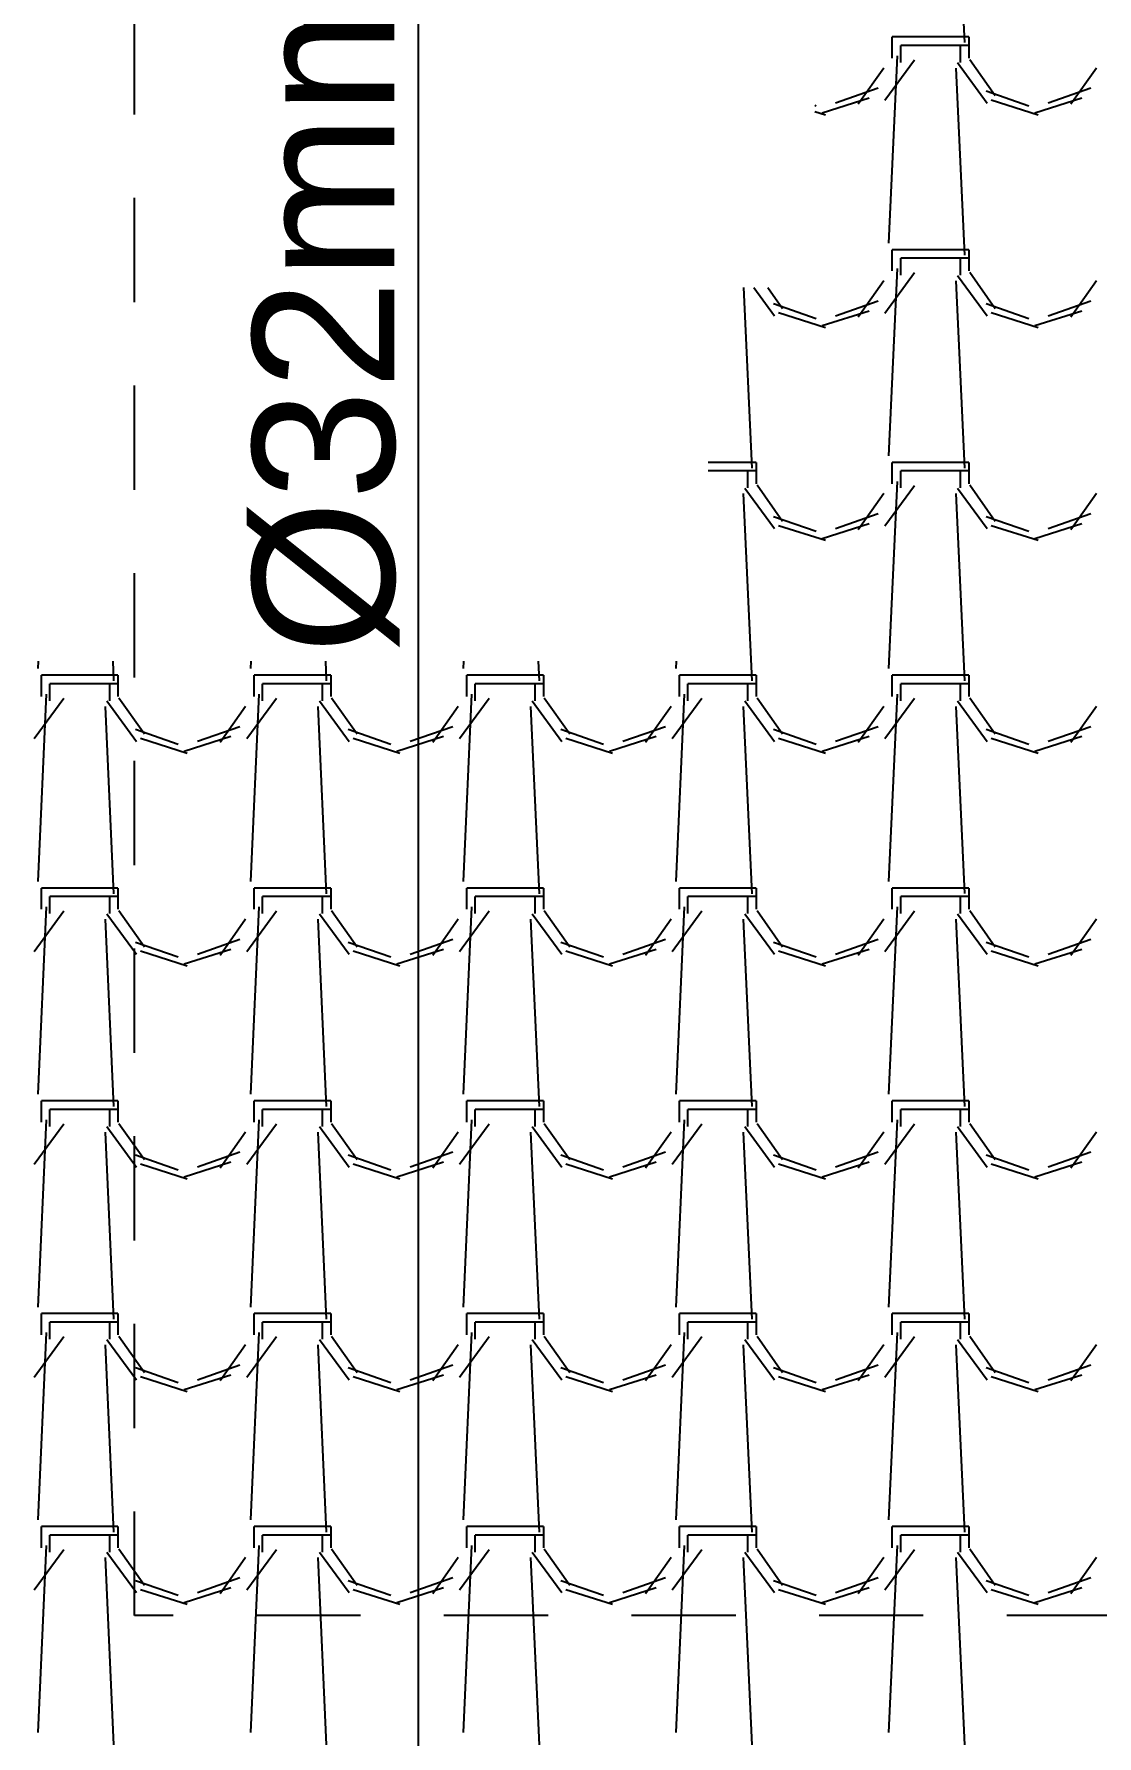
# Model space of a CAD drawing. Header units: millimetres. Extents: x 3923 to 4007, y 744 to 863.
# Drawn here: x 3935.955 to 3937.23, y 846.507 to 848.548 of the extents above; entities that cross this region are included whole.
import ezdxf
from ezdxf.enums import TextEntityAlignment as Align

# ---------------------------------------------------------------- set-up
doc = ezdxf.new("R2010")
doc.units = ezdxf.units.MM
doc.linetypes.add('HIDDEN2', pattern=[0.1875, 0.125, -0.0625])
for name, color, linetype in [('-HIDRO', 8, 'Continuous'), ('HID-TUBPRIMARIO', 5, 'Continuous'), ('TEXTO', 3, 'Continuous')]:
    doc.layers.add(name, color=color, linetype=linetype)
doc.styles.get("Standard").update_dxf_attribs({"font": 'arial.ttf'})

msp = doc.modelspace()

# ---------------------------------------------------------------- linework, layer by layer
at = {"layer": '-HIDRO', "linetype": 'HIDDEN2'}
for p, q in [((3936.0752, 846.6512), (3936.0752, 853.4552)), ((3938.3715, 846.6512), (3936.0752, 846.6512))]:
    msp.add_line(p, q, dxfattribs=at)
at = {"layer": '-HIDRO', "linetype": 'Continuous'}
for p, q in [((3937.0606, 848.762), (3937.0708, 848.5375)), ((3937.0658, 848.5442), (3936.9842, 848.5442)), ((3936.9842, 848.5187), (3936.9842, 848.5442)), ((3937.076, 848.5442), (3937.0658, 848.5442)), ((3937.076, 848.5442), (3937.076, 848.5187)), ((3937.0658, 848.534), (3936.9944, 848.534)), ((3936.9944, 848.5136), (3936.9944, 848.534)), ((3937.0658, 848.534), (3937.0658, 848.5136)), ((3937.076, 848.534), (3937.0658, 848.534)), ((3936.9434, 848.4639), (3936.974, 848.5072)), ((3936.9753, 848.4682), (3937.011, 848.5167)), ((3936.99, 848.5215), (3936.9798, 848.297)), ((3937.0606, 848.5068), (3937.0708, 848.2823)), ((3937.0625, 848.5133), (3937.0982, 848.4649)), ((3937.0771, 848.5172), (3937.1078, 848.4738)), ((3937.1985, 848.4639), (3937.2292, 848.5072)), ((3936.9002, 848.4532), (3936.9564, 848.471)), ((3936.9163, 848.4651), (3936.9673, 848.4829)), ((3937.097, 848.4795), (3937.1481, 848.4617)), ((3937.103, 848.4688), (3937.1591, 848.4509)), ((3937.1554, 848.4532), (3937.2115, 848.471)), ((3937.1714, 848.4651), (3937.2224, 848.4829)), ((3936.8915, 848.4622), (3936.8929, 848.4617)), ((3936.8915, 848.4549), (3936.904, 848.4509)), ((3937.0658, 848.289), (3936.9842, 848.289)), ((3936.9842, 848.2635), (3936.9842, 848.289)), ((3937.076, 848.289), (3937.0658, 848.289)), ((3937.076, 848.289), (3937.076, 848.2635)), ((3936.9753, 848.2131), (3937.011, 848.2616)), ((3936.99, 848.2664), (3936.9798, 848.0418)), ((3937.0658, 848.2788), (3936.9944, 848.2788)), ((3936.9944, 848.2584), (3936.9944, 848.2788)), ((3937.0658, 848.2788), (3937.0658, 848.2584)), ((3937.076, 848.2788), (3937.0658, 848.2788)), ((3937.0771, 848.262), (3937.1078, 848.2187)), ((3936.8058, 848.2435), (3936.8156, 848.0271)), ((3936.8182, 848.2435), (3936.8431, 848.2097)), ((3936.8351, 848.2435), (3936.8526, 848.2187)), ((3936.9434, 848.2087), (3936.974, 848.2521)), ((3937.0606, 848.2517), (3937.0708, 848.0272)), ((3937.0625, 848.2582), (3937.0982, 848.2097)), ((3937.1985, 848.2087), (3937.2292, 848.2521)), ((3936.8419, 848.2244), (3936.8929, 848.2065)), ((3936.9163, 848.2099), (3936.9673, 848.2278)), ((3937.097, 848.2244), (3937.1481, 848.2065)), ((3937.1714, 848.2099), (3937.2224, 848.2278)), ((3936.8478, 848.2136), (3936.904, 848.1958)), ((3936.9002, 848.198), (3936.9564, 848.2159)), ((3937.103, 848.2136), (3937.1591, 848.1958)), ((3937.1554, 848.198), (3937.2115, 848.2159)), ((3936.8107, 848.0339), (3936.7634, 848.0339)), ((3936.8107, 848.0237), (3936.7634, 848.0237)), ((3936.8209, 848.0339), (3936.8107, 848.0339)), ((3936.8107, 848.0237), (3936.8107, 848.0033)), ((3936.8209, 848.0237), (3936.8107, 848.0237)), ((3936.8209, 848.0339), (3936.8209, 848.0084)), ((3937.0658, 848.0339), (3936.9842, 848.0339)), ((3936.9842, 848.0084), (3936.9842, 848.0339)), ((3937.0658, 848.0237), (3936.9944, 848.0237)), ((3936.9944, 848.0033), (3936.9944, 848.0237)), ((3937.076, 848.0339), (3937.0658, 848.0339)), ((3937.0658, 848.0237), (3937.0658, 848.0033)), ((3937.076, 848.0237), (3937.0658, 848.0237)), ((3937.076, 848.0339), (3937.076, 848.0084)), ((3936.8054, 847.9965), (3936.8156, 847.772)), ((3936.8074, 848.003), (3936.8431, 847.9546)), ((3936.822, 848.0069), (3936.8526, 847.9635)), ((3936.9434, 847.9536), (3936.974, 847.9969)), ((3936.9753, 847.9579), (3937.011, 848.0064)), ((3936.99, 848.0112), (3936.9798, 847.7867)), ((3937.0606, 847.9965), (3937.0708, 847.772)), ((3937.0625, 848.003), (3937.0982, 847.9546)), ((3937.0771, 848.0069), (3937.1078, 847.9635)), ((3937.1985, 847.9536), (3937.2292, 847.9969)), ((3936.8419, 847.9692), (3936.8929, 847.9514)), ((3936.8478, 847.9585), (3936.904, 847.9406)), ((3936.9002, 847.9429), (3936.9564, 847.9607)), ((3936.9163, 847.9547), (3936.9673, 847.9726)), ((3937.097, 847.9692), (3937.1481, 847.9514)), ((3937.103, 847.9585), (3937.1591, 847.9406)), ((3937.1554, 847.9429), (3937.2115, 847.9607)), ((3937.1714, 847.9547), (3937.2224, 847.9726)), ((3935.9596, 847.7958), (3935.9592, 847.7867)), ((3936.0491, 847.7958), (3936.0502, 847.772)), ((3936.2147, 847.7958), (3936.2143, 847.7867)), ((3936.3042, 847.7958), (3936.3053, 847.772)), ((3936.4699, 847.7958), (3936.4695, 847.7867)), ((3936.5594, 847.7958), (3936.5605, 847.772)), ((3936.725, 847.7958), (3936.7246, 847.7867)), ((3936.0452, 847.7787), (3935.9636, 847.7787)), ((3935.9636, 847.7532), (3935.9636, 847.7787)), ((3936.0554, 847.7787), (3936.0452, 847.7787)), ((3936.0554, 847.7787), (3936.0554, 847.7532)), ((3936.3004, 847.7787), (3936.2187, 847.7787)), ((3936.2187, 847.7532), (3936.2187, 847.7787)), ((3936.3106, 847.7787), (3936.3004, 847.7787)), ((3936.3106, 847.7787), (3936.3106, 847.7532)), ((3936.5555, 847.7787), (3936.4739, 847.7787)), ((3936.4739, 847.7532), (3936.4739, 847.7787)), ((3936.5657, 847.7787), (3936.5555, 847.7787)), ((3936.5657, 847.7787), (3936.5657, 847.7532)), ((3936.8107, 847.7787), (3936.729, 847.7787)), ((3936.729, 847.7532), (3936.729, 847.7787)), ((3936.8209, 847.7787), (3936.8107, 847.7787)), ((3936.8209, 847.7787), (3936.8209, 847.7532)), ((3937.0658, 847.7787), (3936.9842, 847.7787)), ((3936.9842, 847.7532), (3936.9842, 847.7787)), ((3937.076, 847.7787), (3937.0658, 847.7787)), ((3937.076, 847.7787), (3937.076, 847.7532)), ((3935.9547, 847.7028), (3935.9904, 847.7513)), ((3935.9694, 847.7561), (3935.9592, 847.5315)), ((3936.0452, 847.7685), (3935.9738, 847.7685)), ((3935.9738, 847.7481), (3935.9738, 847.7685)), ((3936.0452, 847.7685), (3936.0452, 847.7481)), ((3936.0554, 847.7685), (3936.0452, 847.7685)), ((3936.0565, 847.7518), (3936.0871, 847.7084)), ((3936.2099, 847.7028), (3936.2456, 847.7513)), ((3936.2245, 847.7561), (3936.2143, 847.5315)), ((3936.3004, 847.7685), (3936.2289, 847.7685)), ((3936.2289, 847.7481), (3936.2289, 847.7685)), ((3936.3004, 847.7685), (3936.3004, 847.7481)), ((3936.3106, 847.7685), (3936.3004, 847.7685)), ((3936.3117, 847.7518), (3936.3423, 847.7084)), ((3936.465, 847.7028), (3936.5007, 847.7513)), ((3936.4797, 847.7561), (3936.4695, 847.5315)), ((3936.5555, 847.7685), (3936.4841, 847.7685)), ((3936.4841, 847.7481), (3936.4841, 847.7685)), ((3936.5555, 847.7685), (3936.5555, 847.7481)), ((3936.5657, 847.7685), (3936.5555, 847.7685)), ((3936.5668, 847.7518), (3936.5974, 847.7084)), ((3936.7202, 847.7028), (3936.7559, 847.7513)), ((3936.7348, 847.7561), (3936.7246, 847.5315)), ((3936.8107, 847.7685), (3936.7392, 847.7685)), ((3936.7392, 847.7481), (3936.7392, 847.7685)), ((3936.8107, 847.7685), (3936.8107, 847.7481)), ((3936.8209, 847.7685), (3936.8107, 847.7685)), ((3936.822, 847.7517), (3936.8526, 847.7084)), ((3936.9753, 847.7028), (3937.011, 847.7513)), ((3936.99, 847.7561), (3936.9798, 847.5315)), ((3937.0658, 847.7685), (3936.9944, 847.7685)), ((3936.9944, 847.7481), (3936.9944, 847.7685)), ((3937.0658, 847.7685), (3937.0658, 847.7481)), ((3937.076, 847.7685), (3937.0658, 847.7685)), ((3937.0771, 847.7517), (3937.1078, 847.7084)), ((3936.04, 847.7414), (3936.0502, 847.5168)), ((3936.0419, 847.7479), (3936.0776, 847.6994)), ((3936.1779, 847.6984), (3936.2086, 847.7418)), ((3936.2951, 847.7414), (3936.3053, 847.5168)), ((3936.2971, 847.7479), (3936.3328, 847.6994)), ((3936.4331, 847.6984), (3936.4637, 847.7418)), ((3936.5503, 847.7414), (3936.5605, 847.5168)), ((3936.5522, 847.7479), (3936.5879, 847.6994)), ((3936.6882, 847.6984), (3936.7189, 847.7418)), ((3936.8054, 847.7414), (3936.8156, 847.5168)), ((3936.8074, 847.7479), (3936.8431, 847.6994)), ((3936.9434, 847.6984), (3936.974, 847.7418)), ((3937.0606, 847.7414), (3937.0708, 847.5169)), ((3937.0625, 847.7479), (3937.0982, 847.6994)), ((3937.1985, 847.6984), (3937.2292, 847.7418)), ((3936.0764, 847.7141), (3936.1275, 847.6962)), ((3936.1508, 847.6996), (3936.2018, 847.7175)), ((3936.3316, 847.7141), (3936.3826, 847.6962)), ((3936.406, 847.6996), (3936.457, 847.7175)), ((3936.5867, 847.7141), (3936.6378, 847.6962)), ((3936.6611, 847.6996), (3936.7121, 847.7175)), ((3936.8419, 847.7141), (3936.8929, 847.6962)), ((3936.9163, 847.6996), (3936.9673, 847.7175)), ((3937.097, 847.7141), (3937.1481, 847.6962)), ((3937.1714, 847.6996), (3937.2224, 847.7175)), ((3936.0824, 847.7033), (3936.1385, 847.6854)), ((3936.1348, 847.6877), (3936.1909, 847.7056)), ((3936.3375, 847.7033), (3936.3937, 847.6854)), ((3936.3899, 847.6877), (3936.4461, 847.7056)), ((3936.5927, 847.7033), (3936.6488, 847.6854)), ((3936.6451, 847.6877), (3936.7012, 847.7056)), ((3936.8478, 847.7033), (3936.904, 847.6854)), ((3936.9002, 847.6877), (3936.9564, 847.7056)), ((3937.103, 847.7033), (3937.1591, 847.6854)), ((3937.1554, 847.6877), (3937.2115, 847.7056)), ((3936.0452, 847.5236), (3935.9636, 847.5236)), ((3935.9636, 847.4981), (3935.9636, 847.5236)), ((3936.0452, 847.5134), (3935.9738, 847.5134)), ((3935.9738, 847.493), (3935.9738, 847.5134)), ((3936.0554, 847.5236), (3936.0452, 847.5236)), ((3936.0452, 847.5134), (3936.0452, 847.493)), ((3936.0554, 847.5134), (3936.0452, 847.5134)), ((3936.0554, 847.5236), (3936.0554, 847.4981)), ((3936.3004, 847.5236), (3936.2187, 847.5236)), ((3936.2187, 847.4981), (3936.2187, 847.5236)), ((3936.3004, 847.5134), (3936.2289, 847.5134)), ((3936.2289, 847.493), (3936.2289, 847.5134)), ((3936.3106, 847.5236), (3936.3004, 847.5236)), ((3936.3004, 847.5134), (3936.3004, 847.493)), ((3936.3106, 847.5134), (3936.3004, 847.5134)), ((3936.3106, 847.5236), (3936.3106, 847.4981)), ((3936.5555, 847.5236), (3936.4739, 847.5236)), ((3936.4739, 847.4981), (3936.4739, 847.5236)), ((3936.5555, 847.5134), (3936.4841, 847.5134)), ((3936.4841, 847.493), (3936.4841, 847.5134)), ((3936.5657, 847.5236), (3936.5555, 847.5236)), ((3936.5555, 847.5134), (3936.5555, 847.493)), ((3936.5657, 847.5134), (3936.5555, 847.5134)), ((3936.5657, 847.5236), (3936.5657, 847.4981)), ((3936.8107, 847.5236), (3936.729, 847.5236)), ((3936.729, 847.4981), (3936.729, 847.5236)), ((3936.8107, 847.5134), (3936.7392, 847.5134)), ((3936.7392, 847.493), (3936.7392, 847.5134)), ((3936.8209, 847.5236), (3936.8107, 847.5236)), ((3936.8107, 847.5134), (3936.8107, 847.493)), ((3936.8209, 847.5134), (3936.8107, 847.5134)), ((3936.8209, 847.5236), (3936.8209, 847.4981)), ((3937.0658, 847.5236), (3936.9842, 847.5236)), ((3936.9842, 847.4981), (3936.9842, 847.5236)), ((3937.0658, 847.5134), (3936.9944, 847.5134)), ((3936.9944, 847.493), (3936.9944, 847.5134)), ((3937.076, 847.5236), (3937.0658, 847.5236)), ((3937.0658, 847.5134), (3937.0658, 847.493)), ((3937.076, 847.5134), (3937.0658, 847.5134)), ((3937.076, 847.5236), (3937.076, 847.4981)), ((3935.9547, 847.4476), (3935.9904, 847.4961)), ((3935.9694, 847.5009), (3935.9592, 847.2764)), ((3936.04, 847.4862), (3936.0502, 847.2617)), ((3936.0419, 847.4927), (3936.0776, 847.4443)), ((3936.0565, 847.4966), (3936.0871, 847.4532)), ((3936.1779, 847.4433), (3936.2086, 847.4866)), ((3936.2099, 847.4476), (3936.2456, 847.4961)), ((3936.2245, 847.5009), (3936.2143, 847.2764)), ((3936.2951, 847.4862), (3936.3053, 847.2617)), ((3936.2971, 847.4927), (3936.3328, 847.4443)), ((3936.3117, 847.4966), (3936.3423, 847.4532)), ((3936.4331, 847.4433), (3936.4637, 847.4866)), ((3936.465, 847.4476), (3936.5007, 847.4961)), ((3936.4797, 847.5009), (3936.4695, 847.2764)), ((3936.5503, 847.4862), (3936.5605, 847.2617)), ((3936.5522, 847.4927), (3936.5879, 847.4443)), ((3936.5668, 847.4966), (3936.5974, 847.4532)), ((3936.6882, 847.4433), (3936.7189, 847.4866)), ((3936.7202, 847.4476), (3936.7559, 847.4961)), ((3936.7348, 847.5009), (3936.7246, 847.2764)), ((3936.8054, 847.4862), (3936.8156, 847.2617)), ((3936.8074, 847.4927), (3936.8431, 847.4443)), ((3936.822, 847.4966), (3936.8526, 847.4532)), ((3936.9434, 847.4433), (3936.974, 847.4866)), ((3936.9753, 847.4476), (3937.011, 847.4961)), ((3936.99, 847.5009), (3936.9798, 847.2764)), ((3937.0606, 847.4862), (3937.0708, 847.2617)), ((3937.0625, 847.4927), (3937.0982, 847.4443)), ((3937.0771, 847.4966), (3937.1078, 847.4532)), ((3937.1985, 847.4433), (3937.2292, 847.4866)), ((3936.0764, 847.4589), (3936.1275, 847.4411)), ((3936.0824, 847.4482), (3936.1385, 847.4303)), ((3936.1348, 847.4326), (3936.1909, 847.4504)), ((3936.1508, 847.4444), (3936.2018, 847.4623)), ((3936.3316, 847.4589), (3936.3826, 847.4411)), ((3936.3375, 847.4482), (3936.3937, 847.4303)), ((3936.3899, 847.4326), (3936.4461, 847.4504)), ((3936.406, 847.4444), (3936.457, 847.4623)), ((3936.5867, 847.4589), (3936.6378, 847.4411)), ((3936.5927, 847.4482), (3936.6488, 847.4303)), ((3936.6451, 847.4326), (3936.7012, 847.4504)), ((3936.6611, 847.4444), (3936.7121, 847.4623)), ((3936.8419, 847.4589), (3936.8929, 847.4411)), ((3936.8478, 847.4482), (3936.904, 847.4303)), ((3936.9002, 847.4326), (3936.9564, 847.4504)), ((3936.9162, 847.4444), (3936.9673, 847.4623)), ((3937.097, 847.4589), (3937.1481, 847.4411)), ((3937.103, 847.4482), (3937.1591, 847.4303)), ((3937.1554, 847.4326), (3937.2115, 847.4504)), ((3937.1714, 847.4444), (3937.2224, 847.4623)), ((3936.0452, 847.2684), (3935.9636, 847.2684)), ((3935.9636, 847.2429), (3935.9636, 847.2684)), ((3936.0554, 847.2684), (3936.0452, 847.2684)), ((3936.0554, 847.2684), (3936.0554, 847.2429)), ((3936.3004, 847.2684), (3936.2187, 847.2684)), ((3936.2187, 847.2429), (3936.2187, 847.2684)), ((3936.3106, 847.2684), (3936.3004, 847.2684)), ((3936.3106, 847.2684), (3936.3106, 847.2429)), ((3936.5555, 847.2684), (3936.4739, 847.2684)), ((3936.4739, 847.2429), (3936.4739, 847.2684)), ((3936.5657, 847.2684), (3936.5555, 847.2684)), ((3936.5657, 847.2684), (3936.5657, 847.2429)), ((3936.8107, 847.2684), (3936.729, 847.2684)), ((3936.729, 847.2429), (3936.729, 847.2684)), ((3936.8209, 847.2684), (3936.8107, 847.2684)), ((3936.8209, 847.2684), (3936.8209, 847.2429)), ((3937.0658, 847.2684), (3936.9842, 847.2684)), ((3936.9842, 847.2429), (3936.9842, 847.2684)), ((3937.076, 847.2684), (3937.0658, 847.2684)), ((3937.076, 847.2684), (3937.076, 847.2429)), ((3935.9547, 847.1925), (3935.9904, 847.241)), ((3935.9694, 847.2458), (3935.9592, 847.0212)), ((3936.0452, 847.2582), (3935.9738, 847.2582)), ((3935.9738, 847.2378), (3935.9738, 847.2582)), ((3936.0452, 847.2582), (3936.0452, 847.2378)), ((3936.0554, 847.2582), (3936.0452, 847.2582)), ((3936.0565, 847.2415), (3936.0871, 847.1981)), ((3936.2099, 847.1925), (3936.2456, 847.241)), ((3936.2245, 847.2458), (3936.2143, 847.0212)), ((3936.3004, 847.2582), (3936.2289, 847.2582)), ((3936.2289, 847.2378), (3936.2289, 847.2582)), ((3936.3004, 847.2582), (3936.3004, 847.2378)), ((3936.3106, 847.2582), (3936.3004, 847.2582)), ((3936.3117, 847.2415), (3936.3423, 847.1981)), ((3936.465, 847.1925), (3936.5007, 847.241)), ((3936.4797, 847.2458), (3936.4695, 847.0212)), ((3936.5555, 847.2582), (3936.4841, 847.2582)), ((3936.4841, 847.2378), (3936.4841, 847.2582)), ((3936.5555, 847.2582), (3936.5555, 847.2378)), ((3936.5657, 847.2582), (3936.5555, 847.2582)), ((3936.5668, 847.2415), (3936.5974, 847.1981)), ((3936.7202, 847.1925), (3936.7559, 847.241)), ((3936.7348, 847.2458), (3936.7246, 847.0212)), ((3936.8107, 847.2582), (3936.7392, 847.2582)), ((3936.7392, 847.2378), (3936.7392, 847.2582)), ((3936.8107, 847.2582), (3936.8107, 847.2378)), ((3936.8209, 847.2582), (3936.8107, 847.2582)), ((3936.822, 847.2415), (3936.8526, 847.1981)), ((3936.9753, 847.1925), (3937.011, 847.241)), ((3936.99, 847.2458), (3936.9798, 847.0212)), ((3937.0658, 847.2582), (3936.9944, 847.2582)), ((3936.9944, 847.2378), (3936.9944, 847.2582)), ((3937.0658, 847.2582), (3937.0658, 847.2378)), ((3937.076, 847.2582), (3937.0658, 847.2582)), ((3937.0771, 847.2414), (3937.1077, 847.1981)), ((3936.04, 847.2311), (3936.0502, 847.0065)), ((3936.0419, 847.2376), (3936.0776, 847.1891)), ((3936.1779, 847.1881), (3936.2086, 847.2315)), ((3936.2951, 847.2311), (3936.3053, 847.0065)), ((3936.2971, 847.2376), (3936.3328, 847.1891)), ((3936.4331, 847.1881), (3936.4637, 847.2315)), ((3936.5503, 847.2311), (3936.5605, 847.0065)), ((3936.5522, 847.2376), (3936.5879, 847.1891)), ((3936.6882, 847.1881), (3936.7189, 847.2315)), ((3936.8054, 847.2311), (3936.8156, 847.0065)), ((3936.8074, 847.2376), (3936.8431, 847.1891)), ((3936.9434, 847.1881), (3936.974, 847.2315)), ((3937.0606, 847.2311), (3937.0708, 847.0066)), ((3937.0625, 847.2376), (3937.0982, 847.1891)), ((3937.1985, 847.1881), (3937.2292, 847.2315)), ((3936.0764, 847.2038), (3936.1275, 847.1859)), ((3936.1508, 847.1893), (3936.2018, 847.2072)), ((3936.3316, 847.2038), (3936.3826, 847.1859)), ((3936.4059, 847.1893), (3936.457, 847.2072)), ((3936.5867, 847.2038), (3936.6378, 847.1859)), ((3936.6611, 847.1893), (3936.7121, 847.2072)), ((3936.8419, 847.2038), (3936.8929, 847.1859)), ((3936.9162, 847.1893), (3936.9673, 847.2072)), ((3937.097, 847.2038), (3937.1481, 847.1859)), ((3937.1714, 847.1893), (3937.2224, 847.2072)), ((3936.0824, 847.193), (3936.1385, 847.1751)), ((3936.1348, 847.1774), (3936.1909, 847.1953)), ((3936.3375, 847.193), (3936.3937, 847.1751)), ((3936.3899, 847.1774), (3936.4461, 847.1953)), ((3936.5927, 847.193), (3936.6488, 847.1751)), ((3936.6451, 847.1774), (3936.7012, 847.1953)), ((3936.8478, 847.193), (3936.904, 847.1751)), ((3936.9002, 847.1774), (3936.9564, 847.1953)), ((3937.103, 847.193), (3937.1591, 847.1751)), ((3937.1554, 847.1774), (3937.2115, 847.1953)), ((3936.0452, 847.0133), (3935.9636, 847.0133)), ((3935.9636, 846.9878), (3935.9636, 847.0133)), ((3936.0452, 847.0031), (3935.9738, 847.0031)), ((3935.9738, 846.9827), (3935.9738, 847.0031)), ((3936.0554, 847.0133), (3936.0452, 847.0133)), ((3936.0452, 847.0031), (3936.0452, 846.9827)), ((3936.0554, 847.0031), (3936.0452, 847.0031)), ((3936.0554, 847.0133), (3936.0554, 846.9878)), ((3936.3004, 847.0133), (3936.2187, 847.0133)), ((3936.2187, 846.9878), (3936.2187, 847.0133)), ((3936.3004, 847.0031), (3936.2289, 847.0031)), ((3936.2289, 846.9827), (3936.2289, 847.0031)), ((3936.3106, 847.0133), (3936.3004, 847.0133)), ((3936.3004, 847.0031), (3936.3004, 846.9827)), ((3936.3106, 847.0031), (3936.3004, 847.0031)), ((3936.3106, 847.0133), (3936.3106, 846.9878)), ((3936.5555, 847.0133), (3936.4739, 847.0133)), ((3936.4739, 846.9878), (3936.4739, 847.0133)), ((3936.5555, 847.0031), (3936.4841, 847.0031)), ((3936.4841, 846.9827), (3936.4841, 847.0031)), ((3936.5657, 847.0133), (3936.5555, 847.0133)), ((3936.5555, 847.0031), (3936.5555, 846.9827)), ((3936.5657, 847.0031), (3936.5555, 847.0031)), ((3936.5657, 847.0133), (3936.5657, 846.9878)), ((3936.8107, 847.0133), (3936.729, 847.0133)), ((3936.729, 846.9878), (3936.729, 847.0133)), ((3936.8107, 847.0031), (3936.7392, 847.0031)), ((3936.7392, 846.9827), (3936.7392, 847.0031)), ((3936.8209, 847.0133), (3936.8107, 847.0133)), ((3936.8107, 847.0031), (3936.8107, 846.9827)), ((3936.8209, 847.0031), (3936.8107, 847.0031)), ((3936.8209, 847.0133), (3936.8209, 846.9878)), ((3937.0658, 847.0133), (3936.9842, 847.0133)), ((3936.9842, 846.9878), (3936.9842, 847.0133)), ((3937.0658, 847.0031), (3936.9944, 847.0031)), ((3936.9944, 846.9827), (3936.9944, 847.0031)), ((3937.076, 847.0133), (3937.0658, 847.0133)), ((3937.0658, 847.0031), (3937.0658, 846.9827)), ((3937.076, 847.0031), (3937.0658, 847.0031)), ((3937.076, 847.0133), (3937.076, 846.9878)), ((3935.9547, 846.9373), (3935.9904, 846.9858)), ((3935.9694, 846.9906), (3935.9592, 846.7661)), ((3936.04, 846.9759), (3936.0502, 846.7514)), ((3936.0419, 846.9824), (3936.0776, 846.934)), ((3936.0565, 846.9863), (3936.0871, 846.9429)), ((3936.1779, 846.933), (3936.2086, 846.9763)), ((3936.2099, 846.9373), (3936.2456, 846.9858)), ((3936.2245, 846.9906), (3936.2143, 846.7661)), ((3936.2951, 846.9759), (3936.3053, 846.7514)), ((3936.2971, 846.9824), (3936.3328, 846.934)), ((3936.3117, 846.9863), (3936.3423, 846.9429)), ((3936.4331, 846.933), (3936.4637, 846.9763)), ((3936.465, 846.9373), (3936.5007, 846.9858)), ((3936.4797, 846.9906), (3936.4695, 846.7661)), ((3936.5503, 846.9759), (3936.5605, 846.7514)), ((3936.5522, 846.9824), (3936.5879, 846.934)), ((3936.5668, 846.9863), (3936.5974, 846.9429)), ((3936.6882, 846.933), (3936.7189, 846.9763)), ((3936.7202, 846.9373), (3936.7559, 846.9858)), ((3936.7348, 846.9906), (3936.7246, 846.7661)), ((3936.8054, 846.9759), (3936.8156, 846.7514)), ((3936.8074, 846.9824), (3936.8431, 846.934)), ((3936.822, 846.9863), (3936.8526, 846.9429)), ((3936.9434, 846.933), (3936.974, 846.9763)), ((3936.9753, 846.9373), (3937.011, 846.9858)), ((3936.99, 846.9906), (3936.9798, 846.7661)), ((3937.0606, 846.9759), (3937.0708, 846.7514)), ((3937.0625, 846.9824), (3937.0982, 846.934)), ((3937.0771, 846.9863), (3937.1077, 846.9429)), ((3937.1985, 846.933), (3937.2292, 846.9763)), ((3936.0764, 846.9486), (3936.1275, 846.9308)), ((3936.0824, 846.9379), (3936.1385, 846.92)), ((3936.1348, 846.9223), (3936.1909, 846.9401)), ((3936.1508, 846.9341), (3936.2018, 846.952)), ((3936.3316, 846.9486), (3936.3826, 846.9308)), ((3936.3375, 846.9379), (3936.3937, 846.92)), ((3936.3899, 846.9223), (3936.4461, 846.9401)), ((3936.4059, 846.9341), (3936.457, 846.952)), ((3936.5867, 846.9486), (3936.6378, 846.9308)), ((3936.5927, 846.9379), (3936.6488, 846.92)), ((3936.6451, 846.9223), (3936.7012, 846.9401)), ((3936.6611, 846.9341), (3936.7121, 846.952)), ((3936.8419, 846.9486), (3936.8929, 846.9308)), ((3936.8478, 846.9379), (3936.904, 846.92)), ((3936.9002, 846.9223), (3936.9564, 846.9401)), ((3936.9162, 846.9341), (3936.9673, 846.952)), ((3937.097, 846.9486), (3937.1481, 846.9308)), ((3937.103, 846.9379), (3937.1591, 846.92)), ((3937.1554, 846.9223), (3937.2115, 846.9401)), ((3937.1714, 846.9341), (3937.2224, 846.952)), ((3936.0452, 846.7581), (3935.9636, 846.7581)), ((3935.9636, 846.7326), (3935.9636, 846.7581)), ((3936.0554, 846.7581), (3936.0452, 846.7581)), ((3936.0554, 846.7581), (3936.0554, 846.7326)), ((3936.3004, 846.7581), (3936.2187, 846.7581)), ((3936.2187, 846.7326), (3936.2187, 846.7581)), ((3936.3106, 846.7581), (3936.3004, 846.7581)), ((3936.3106, 846.7581), (3936.3106, 846.7326)), ((3936.5555, 846.7581), (3936.4739, 846.7581)), ((3936.4739, 846.7326), (3936.4739, 846.7581)), ((3936.5657, 846.7581), (3936.5555, 846.7581)), ((3936.5657, 846.7581), (3936.5657, 846.7326)), ((3936.8107, 846.7581), (3936.729, 846.7581)), ((3936.729, 846.7326), (3936.729, 846.7581)), ((3936.8209, 846.7581), (3936.8107, 846.7581)), ((3936.8209, 846.7581), (3936.8209, 846.7326)), ((3937.0658, 846.7581), (3936.9842, 846.7581)), ((3936.9842, 846.7326), (3936.9842, 846.7581)), ((3937.076, 846.7581), (3937.0658, 846.7581)), ((3937.076, 846.7581), (3937.076, 846.7326)), ((3935.9547, 846.6822), (3935.9904, 846.7307)), ((3935.9694, 846.7355), (3935.9592, 846.5109)), ((3936.0452, 846.7479), (3935.9738, 846.7479)), ((3935.9738, 846.7275), (3935.9738, 846.7479)), ((3936.0452, 846.7479), (3936.0452, 846.7275)), ((3936.0554, 846.7479), (3936.0452, 846.7479)), ((3936.0565, 846.7312), (3936.0871, 846.6878)), ((3936.2099, 846.6822), (3936.2456, 846.7307)), ((3936.2245, 846.7355), (3936.2143, 846.5109)), ((3936.3004, 846.7479), (3936.2289, 846.7479)), ((3936.2289, 846.7275), (3936.2289, 846.7479)), ((3936.3004, 846.7479), (3936.3004, 846.7275)), ((3936.3106, 846.7479), (3936.3004, 846.7479)), ((3936.3117, 846.7312), (3936.3423, 846.6878)), ((3936.465, 846.6822), (3936.5007, 846.7307)), ((3936.4797, 846.7355), (3936.4695, 846.5109)), ((3936.5555, 846.7479), (3936.4841, 846.7479)), ((3936.4841, 846.7275), (3936.4841, 846.7479)), ((3936.5555, 846.7479), (3936.5555, 846.7275)), ((3936.5657, 846.7479), (3936.5555, 846.7479)), ((3936.5668, 846.7312), (3936.5974, 846.6878)), ((3936.7202, 846.6822), (3936.7559, 846.7307)), ((3936.7348, 846.7355), (3936.7246, 846.5109)), ((3936.8107, 846.7479), (3936.7392, 846.7479)), ((3936.7392, 846.7275), (3936.7392, 846.7479)), ((3936.8107, 846.7479), (3936.8107, 846.7275)), ((3936.8209, 846.7479), (3936.8107, 846.7479)), ((3936.822, 846.7312), (3936.8526, 846.6878)), ((3936.9753, 846.6822), (3937.011, 846.7307)), ((3936.99, 846.7355), (3936.9798, 846.5109)), ((3937.0658, 846.7479), (3936.9944, 846.7479)), ((3936.9944, 846.7275), (3936.9944, 846.7479)), ((3937.0658, 846.7479), (3937.0658, 846.7275)), ((3937.076, 846.7479), (3937.0658, 846.7479)), ((3937.0771, 846.7312), (3937.1077, 846.6878)), ((3936.04, 846.7208), (3936.0502, 846.4962)), ((3936.0419, 846.7273), (3936.0776, 846.6788)), ((3936.1779, 846.6778), (3936.2086, 846.7212)), ((3936.2951, 846.7208), (3936.3053, 846.4962)), ((3936.2971, 846.7273), (3936.3328, 846.6788)), ((3936.4331, 846.6778), (3936.4637, 846.7212)), ((3936.5503, 846.7208), (3936.5605, 846.4962)), ((3936.5522, 846.7273), (3936.5879, 846.6788)), ((3936.6882, 846.6778), (3936.7189, 846.7212)), ((3936.8054, 846.7208), (3936.8156, 846.4962)), ((3936.8074, 846.7273), (3936.8431, 846.6788)), ((3936.9434, 846.6778), (3936.974, 846.7212)), ((3937.0606, 846.7208), (3937.0708, 846.4963)), ((3937.0625, 846.7273), (3937.0982, 846.6788)), ((3937.1985, 846.6778), (3937.2292, 846.7212)), ((3936.0764, 846.6935), (3936.1275, 846.6756)), ((3936.1508, 846.679), (3936.2018, 846.6969)), ((3936.3316, 846.6935), (3936.3826, 846.6756)), ((3936.4059, 846.679), (3936.457, 846.6969)), ((3936.5867, 846.6935), (3936.6378, 846.6756)), ((3936.6611, 846.679), (3936.7121, 846.6969)), ((3936.8419, 846.6935), (3936.8929, 846.6756)), ((3936.9162, 846.679), (3936.9673, 846.6969)), ((3937.097, 846.6935), (3937.1481, 846.6756)), ((3937.1714, 846.679), (3937.2224, 846.6969)), ((3936.0824, 846.6827), (3936.1385, 846.6648)), ((3936.1348, 846.6671), (3936.1909, 846.685)), ((3936.3375, 846.6827), (3936.3937, 846.6648)), ((3936.3899, 846.6671), (3936.4461, 846.685)), ((3936.5927, 846.6827), (3936.6488, 846.6648)), ((3936.6451, 846.6671), (3936.7012, 846.685)), ((3936.8478, 846.6827), (3936.904, 846.6648)), ((3936.9002, 846.6671), (3936.9564, 846.685)), ((3937.103, 846.6827), (3937.1591, 846.6648)), ((3937.1554, 846.6671), (3937.2115, 846.685))]:
    msp.add_line(p, q, dxfattribs=at)
at = {"layer": 'HID-TUBPRIMARIO'}
msp.add_line((3936.4154, 853.596), (3936.4154, 843.8438), dxfattribs=at)

# ---------------------------------------------------------------- texts
at = {"layer": 'TEXTO'}
msp.add_text('Ø32mm', height=0.1701, rotation=90, dxfattribs=at).set_placement((3936.3019, 848.2264), align=Align.MIDDLE_CENTER)

doc.saveas('drawing.dxf')
